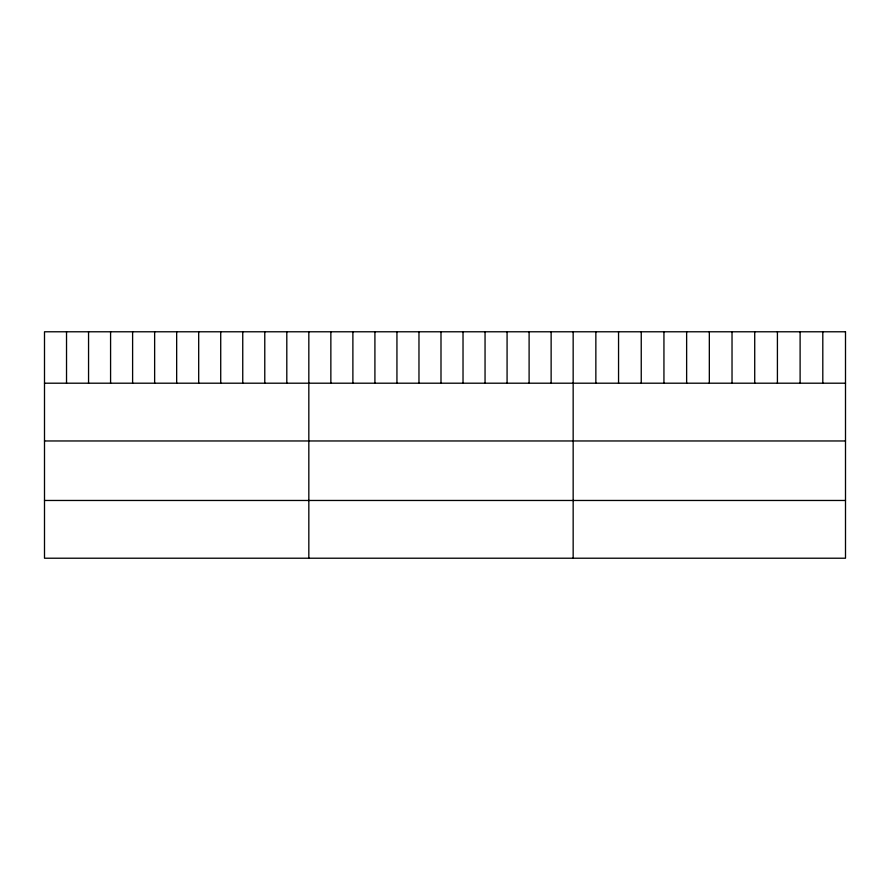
<?xml version="1.0" encoding="UTF-8"?>
<svg xmlns="http://www.w3.org/2000/svg" width="890" height="890" viewBox="0 0 890 890"><rect width="100%" height="100%" fill="white"/><g stroke="black" fill="none" stroke-linecap="round" stroke-linejoin="round"><path stroke-width="1.33" d="M44.5 383.201L845.5 383.201M44.5 440.962L845.5 440.962M44.5 500.469L845.5 500.469M822.805 331.781L822.805 383.201M800.11 331.781L800.11 383.201M777.415 331.781L777.415 383.201M754.72 331.781L754.72 383.201M732.025 331.781L732.025 383.201M709.33 331.781L709.33 383.201M686.635 331.781L686.635 383.201M663.94 331.781L663.94 383.201M641.245 331.781L641.245 383.201M618.55 331.781L618.55 383.201M595.855 331.781L595.855 383.201M573.16 331.781L573.16 558.219M551.133 331.781L551.133 383.201M529.105 331.781L529.105 383.201M507.078 331.781L507.078 383.201M485.05 331.781L485.05 383.201M463.022 331.781L463.022 383.201M440.995 331.781L440.995 383.201M418.968 331.781L418.968 383.201M396.94 331.781L396.94 383.201M374.913 331.781L374.913 383.201M352.885 331.781L352.885 383.201M330.858 331.781L330.858 383.201M308.83 331.781L308.83 558.219M286.803 331.781L286.803 383.201M264.775 331.781L264.775 383.201M242.748 331.781L242.748 383.201M220.72 331.781L220.72 383.201M198.692 331.781L198.692 383.201M176.665 331.781L176.665 383.201M154.638 331.781L154.638 383.201M132.61 331.781L132.61 383.201M110.583 331.781L110.583 383.201M88.555 331.781L88.555 383.201M66.528 331.781L66.528 383.201M845.5 331.781L44.5 331.781L44.5 558.219L845.5 558.219L845.5 331.781"/></g></svg>
